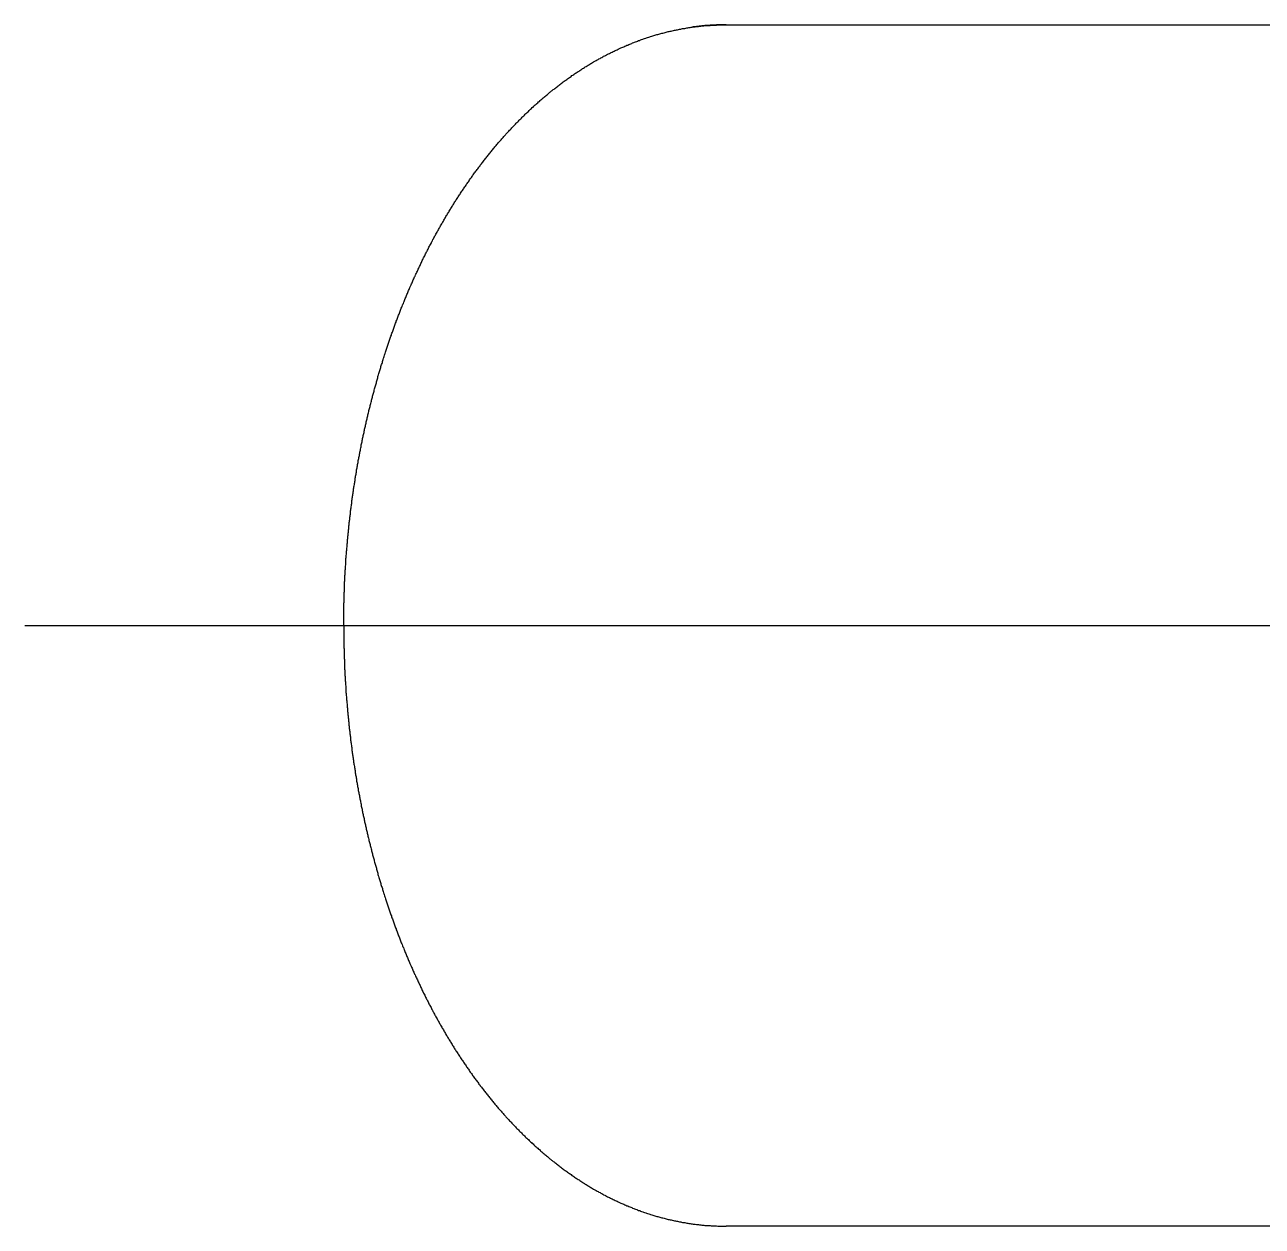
# Model space of a CAD drawing. Extents: x 10 to 127, y 10 to 351.
# Drawn here: x 102.53 to 110.76, y 205.55 to 213.56 of the extents above; entities that cross this region are included whole.
import ezdxf

# ---------------------------------------------------------------- set-up
doc = ezdxf.new("R2010")
doc.units = 0
doc.linetypes.add('CENTER', pattern=[50.8, 31.75, -6.35, 6.35, -6.35])
doc.layers.get('0').update_dxf_attribs({"linetype": 'CONTINUOUS'})
doc.layers.add('CENTER', color=1, linetype='CENTER')

msp = doc.modelspace()

# ---------------------------------------------------------------- linework, layer by layer
at = {"color": 7, "linetype": 'CONTINUOUS'}
for p, q in [((107.1942, 213.555), (107.3422, 213.555)), ((107.1942, 213.555), (111.6422, 213.555)), ((115.1339, 205.555), (107.1942, 205.555))]:
    msp.add_line(p, q, dxfattribs=at)
at = {"color": 7}
for points in [[(104.649, 209.555, 0), (104.649, 209.562, 0), (104.649, 209.569, 0), (104.649, 209.576, 0), (104.649, 209.583, 0), (104.649, 209.59, 0), (104.649, 209.597, 0), (104.649, 209.605, 0), (104.649, 209.612, 0), (104.649, 209.619, 0), (104.649, 209.626, 0), (104.649, 209.633, 0), (104.649, 209.64, 0), (104.65, 209.647, 0), (104.65, 209.654, 0), (104.65, 209.661, 0), (104.65, 209.668, 0), (104.65, 209.675, 0), (104.65, 209.682, 0), (104.65, 209.689, 0), (104.65, 209.697, 0), (104.65, 209.704, 0), (104.651, 209.711, 0), (104.651, 209.718, 0), (104.651, 209.725, 0), (104.651, 209.732, 0), (104.651, 209.739, 0), (104.652, 209.746, 0), (104.652, 209.753, 0), (104.652, 209.76, 0), (104.652, 209.767, 0), (104.652, 209.774, 0), (104.653, 209.781, 0), (104.653, 209.789, 0), (104.653, 209.796, 0), (104.653, 209.803, 0), (104.654, 209.81, 0), (104.654, 209.817, 0), (104.654, 209.824, 0), (104.655, 209.831, 0), (104.655, 209.838, 0), (104.655, 209.845, 0), (104.656, 209.852, 0), (104.656, 209.859, 0), (104.656, 209.866, 0), (104.657, 209.873, 0), (104.657, 209.88, 0), (104.657, 209.888, 0), (104.658, 209.895, 0), (104.658, 209.902, 0), (104.659, 209.909, 0), (104.659, 209.916, 0), (104.659, 209.923, 0), (104.66, 209.93, 0), (104.66, 209.937, 0), (104.661, 209.944, 0), (104.661, 209.951, 0), (104.662, 209.958, 0), (104.662, 209.965, 0), (104.663, 209.972, 0), (104.663, 209.979, 0), (104.663, 209.986, 0), (104.664, 209.994, 0), (104.664, 210.001, 0), (104.665, 210.008, 0), (104.666, 210.015, 0), (104.666, 210.022, 0), (104.667, 210.029, 0), (104.667, 210.036, 0), (104.668, 210.043, 0), (104.668, 210.05, 0), (104.669, 210.057, 0), (104.669, 210.064, 0), (104.67, 210.071, 0), (104.671, 210.078, 0), (104.671, 210.085, 0), (104.672, 210.092, 0), (104.672, 210.099, 0), (104.673, 210.106, 0), (104.674, 210.114, 0), (104.674, 210.121, 0), (104.675, 210.128, 0), (104.676, 210.135, 0), (104.676, 210.142, 0), (104.677, 210.149, 0), (104.678, 210.156, 0), (104.678, 210.163, 0), (104.679, 210.17, 0), (104.68, 210.177, 0), (104.68, 210.184, 0), (104.681, 210.191, 0), (104.682, 210.198, 0), (104.682, 210.205, 0), (104.683, 210.212, 0), (104.684, 210.219, 0), (104.685, 210.226, 0), (104.685, 210.233, 0), (104.686, 210.24, 0), (104.687, 210.247, 0), (104.688, 210.254, 0), (104.689, 210.261, 0), (104.689, 210.268, 0), (104.69, 210.276, 0), (104.691, 210.283, 0), (104.692, 210.29, 0), (104.693, 210.297, 0), (104.694, 210.304, 0), (104.694, 210.311, 0), (104.695, 210.318, 0), (104.696, 210.325, 0), (104.697, 210.332, 0), (104.698, 210.339, 0), (104.699, 210.346, 0), (104.7, 210.353, 0), (104.701, 210.36, 0), (104.702, 210.367, 0), (104.703, 210.374, 0), (104.703, 210.381, 0), (104.704, 210.388, 0), (104.705, 210.395, 0), (104.706, 210.402, 0), (104.707, 210.409, 0), (104.708, 210.416, 0), (104.709, 210.423, 0), (104.71, 210.43, 0), (104.711, 210.437, 0), (104.712, 210.444, 0), (104.713, 210.451, 0), (104.714, 210.458, 0), (104.715, 210.465, 0), (104.716, 210.472, 0), (104.717, 210.479, 0), (104.719, 210.486, 0), (104.72, 210.493, 0), (104.721, 210.5, 0), (104.722, 210.507, 0), (104.723, 210.514, 0), (104.724, 210.521, 0), (104.725, 210.528, 0), (104.726, 210.535, 0), (104.727, 210.542, 0), (104.728, 210.549, 0), (104.73, 210.556, 0), (104.731, 210.563, 0), (104.732, 210.57, 0), (104.733, 210.577, 0), (104.734, 210.584, 0), (104.735, 210.591, 0), (104.737, 210.598, 0), (104.738, 210.605, 0), (104.739, 210.612, 0), (104.74, 210.619, 0), (104.741, 210.626, 0), (104.743, 210.633, 0), (104.744, 210.64, 0), (104.745, 210.647, 0), (104.746, 210.654, 0), (104.748, 210.661, 0), (104.749, 210.668, 0), (104.75, 210.674, 0), (104.752, 210.681, 0), (104.753, 210.688, 0), (104.754, 210.695, 0), (104.756, 210.702, 0), (104.757, 210.709, 0), (104.758, 210.716, 0), (104.76, 210.723, 0), (104.761, 210.73, 0), (104.762, 210.737, 0), (104.764, 210.744, 0), (104.765, 210.751, 0), (104.766, 210.758, 0), (104.768, 210.765, 0), (104.769, 210.772, 0), (104.771, 210.779, 0), (104.772, 210.786, 0), (104.774, 210.793, 0), (104.775, 210.8, 0), (104.776, 210.806, 0), (104.778, 210.813, 0), (104.779, 210.82, 0), (104.781, 210.827, 0), (104.782, 210.834, 0), (104.784, 210.841, 0), (104.785, 210.848, 0), (104.787, 210.855, 0), (104.788, 210.862, 0), (104.79, 210.869, 0), (104.791, 210.876, 0), (104.793, 210.883, 0), (104.794, 210.889, 0), (104.796, 210.896, 0), (104.798, 210.903, 0), (104.799, 210.91, 0), (104.801, 210.917, 0), (104.802, 210.924, 0), (104.804, 210.931, 0), (104.806, 210.938, 0), (104.807, 210.945, 0), (104.809, 210.952, 0), (104.81, 210.958, 0), (104.812, 210.965, 0), (104.814, 210.972, 0), (104.815, 210.979, 0), (104.817, 210.986, 0), (104.819, 210.993, 0), (104.82, 211, 0), (104.822, 211.007, 0), (104.824, 211.013, 0), (104.826, 211.02, 0), (104.827, 211.027, 0), (104.829, 211.034, 0), (104.831, 211.041, 0), (104.833, 211.048, 0), (104.834, 211.055, 0), (104.836, 211.062, 0), (104.838, 211.068, 0), (104.84, 211.075, 0), (104.841, 211.082, 0), (104.843, 211.089, 0), (104.845, 211.096, 0), (104.847, 211.103, 0), (104.849, 211.109, 0), (104.851, 211.116, 0), (104.852, 211.123, 0), (104.854, 211.13, 0), (104.856, 211.137, 0), (104.858, 211.144, 0), (104.86, 211.15, 0), (104.862, 211.157, 0), (104.864, 211.164, 0), (104.866, 211.171, 0), (104.867, 211.178, 0), (104.869, 211.185, 0), (104.871, 211.191, 0), (104.873, 211.198, 0), (104.875, 211.205, 0), (104.877, 211.212, 0), (104.879, 211.219, 0), (104.881, 211.225, 0), (104.883, 211.232, 0), (104.885, 211.239, 0), (104.887, 211.246, 0), (104.889, 211.252, 0), (104.891, 211.259, 0), (104.893, 211.266, 0), (104.895, 211.273, 0), (104.897, 211.28, 0), (104.899, 211.286, 0), (104.901, 211.293, 0), (104.904, 211.3, 0), (104.906, 211.307, 0), (104.908, 211.313, 0), (104.91, 211.32, 0), (104.912, 211.327, 0), (104.914, 211.334, 0), (104.916, 211.34, 0), (104.918, 211.347, 0), (104.921, 211.354, 0), (104.923, 211.361, 0), (104.925, 211.367, 0), (104.927, 211.374, 0), (104.929, 211.381, 0), (104.931, 211.388, 0), (104.934, 211.394, 0), (104.936, 211.401, 0), (104.938, 211.408, 0), (104.94, 211.414, 0), (104.943, 211.421, 0), (104.945, 211.428, 0), (104.947, 211.435, 0), (104.949, 211.441, 0), (104.952, 211.448, 0), (104.954, 211.455, 0), (104.956, 211.461, 0), (104.959, 211.468, 0), (104.961, 211.475, 0), (104.963, 211.481, 0), (104.966, 211.488, 0), (104.968, 211.495, 0), (104.97, 211.502, 0), (104.973, 211.508, 0), (104.975, 211.515, 0), (104.978, 211.522, 0), (104.98, 211.528, 0), (104.982, 211.535, 0), (104.985, 211.542, 0), (104.987, 211.548, 0), (104.99, 211.555, 0), (104.992, 211.561, 0), (104.994, 211.568, 0), (104.997, 211.575, 0), (104.999, 211.581, 0), (105.002, 211.588, 0), (105.004, 211.595, 0), (105.007, 211.601, 0), (105.009, 211.608, 0), (105.012, 211.614, 0), (105.014, 211.621, 0), (105.017, 211.628, 0), (105.02, 211.634, 0), (105.022, 211.641, 0), (105.025, 211.647, 0), (105.027, 211.654, 0), (105.03, 211.661, 0), (105.032, 211.667, 0), (105.035, 211.674, 0), (105.038, 211.68, 0), (105.04, 211.687, 0), (105.043, 211.694, 0), (105.046, 211.7, 0), (105.048, 211.707, 0), (105.051, 211.713, 0), (105.054, 211.72, 0), (105.056, 211.726, 0), (105.059, 211.733, 0), (105.062, 211.739, 0), (105.064, 211.746, 0), (105.067, 211.753, 0), (105.07, 211.759, 0), (105.073, 211.766, 0), (105.075, 211.772, 0), (105.078, 211.779, 0), (105.081, 211.785, 0), (105.084, 211.792, 0), (105.087, 211.798, 0), (105.089, 211.805, 0), (105.092, 211.811, 0), (105.095, 211.818, 0), (105.098, 211.824, 0), (105.101, 211.831, 0), (105.104, 211.837, 0), (105.106, 211.844, 0), (105.109, 211.85, 0), (105.112, 211.856, 0), (105.115, 211.863, 0), (105.118, 211.869, 0), (105.121, 211.876, 0), (105.124, 211.882, 0), (105.127, 211.889, 0), (105.13, 211.895, 0), (105.133, 211.902, 0), (105.136, 211.908, 0), (105.139, 211.914, 0), (105.142, 211.921, 0), (105.145, 211.927, 0), (105.148, 211.934, 0), (105.151, 211.94, 0), (105.154, 211.946, 0), (105.157, 211.953, 0), (105.16, 211.959, 0), (105.163, 211.966, 0), (105.166, 211.972, 0), (105.169, 211.978, 0), (105.172, 211.985, 0), (105.175, 211.991, 0), (105.178, 211.998, 0), (105.181, 212.004, 0), (105.185, 212.01, 0), (105.188, 212.017, 0), (105.191, 212.023, 0), (105.194, 212.029, 0), (105.197, 212.036, 0), (105.2, 212.042, 0), (105.204, 212.048, 0), (105.207, 212.055, 0), (105.21, 212.061, 0), (105.213, 212.067, 0), (105.216, 212.073, 0), (105.22, 212.08, 0), (105.223, 212.086, 0), (105.226, 212.092, 0), (105.23, 212.099, 0), (105.233, 212.105, 0), (105.236, 212.111, 0), (105.239, 212.117, 0), (105.243, 212.124, 0), (105.246, 212.13, 0), (105.249, 212.136, 0), (105.253, 212.142, 0), (105.256, 212.149, 0), (105.26, 212.155, 0), (105.263, 212.161, 0), (105.266, 212.167, 0), (105.27, 212.173, 0), (105.273, 212.18, 0), (105.277, 212.186, 0), (105.28, 212.192, 0), (105.284, 212.198, 0), (105.287, 212.204, 0), (105.29, 212.21, 0), (105.294, 212.217, 0), (105.297, 212.223, 0), (105.301, 212.229, 0), (105.304, 212.235, 0), (105.308, 212.241, 0), (105.312, 212.247, 0), (105.315, 212.253, 0), (105.319, 212.26, 0), (105.322, 212.266, 0), (105.326, 212.272, 0), (105.329, 212.278, 0), (105.333, 212.284, 0), (105.337, 212.29, 0), (105.34, 212.296, 0), (105.344, 212.302, 0), (105.348, 212.308, 0), (105.351, 212.314, 0), (105.355, 212.32, 0), (105.359, 212.326, 0), (105.362, 212.332, 0), (105.366, 212.339, 0), (105.37, 212.345, 0), (105.373, 212.351, 0), (105.377, 212.357, 0), (105.381, 212.363, 0), (105.385, 212.369, 0), (105.389, 212.375, 0), (105.392, 212.381, 0), (105.396, 212.387, 0), (105.4, 212.392, 0), (105.404, 212.398, 0), (105.408, 212.404, 0), (105.411, 212.41, 0), (105.415, 212.416, 0), (105.419, 212.422, 0), (105.423, 212.428, 0), (105.427, 212.434, 0), (105.431, 212.44, 0), (105.435, 212.446, 0), (105.439, 212.452, 0), (105.443, 212.458, 0), (105.447, 212.463, 0), (105.451, 212.469, 0), (105.455, 212.475, 0), (105.459, 212.481, 0), (105.463, 212.487, 0), (105.467, 212.493, 0), (105.471, 212.499, 0), (105.475, 212.504, 0), (105.479, 212.51, 0), (105.483, 212.516, 0), (105.487, 212.522, 0), (105.491, 212.528, 0), (105.495, 212.533, 0), (105.499, 212.539, 0), (105.503, 212.545, 0), (105.507, 212.551, 0), (105.511, 212.556, 0), (105.516, 212.562, 0), (105.52, 212.568, 0), (105.524, 212.574, 0), (105.528, 212.579, 0), (105.532, 212.585, 0), (105.537, 212.591, 0), (105.541, 212.596, 0), (105.545, 212.602, 0), (105.549, 212.608, 0), (105.554, 212.613, 0), (105.558, 212.619, 0), (105.562, 212.625, 0), (105.566, 212.63, 0), (105.571, 212.636, 0), (105.575, 212.641, 0), (105.579, 212.647, 0), (105.584, 212.653, 0), (105.588, 212.658, 0), (105.592, 212.664, 0), (105.597, 212.669, 0), (105.601, 212.675, 0), (105.606, 212.68, 0), (105.61, 212.686, 0), (105.614, 212.692, 0), (105.619, 212.697, 0), (105.623, 212.703, 0), (105.628, 212.708, 0), (105.632, 212.714, 0), (105.637, 212.719, 0), (105.641, 212.724, 0), (105.646, 212.73, 0), (105.65, 212.735, 0), (105.655, 212.741, 0), (105.659, 212.746, 0), (105.664, 212.752, 0), (105.669, 212.757, 0), (105.673, 212.762, 0), (105.678, 212.768, 0), (105.682, 212.773, 0), (105.687, 212.779, 0), (105.692, 212.784, 0), (105.696, 212.789, 0), (105.701, 212.795, 0), (105.706, 212.8, 0), (105.71, 212.805, 0), (105.715, 212.81, 0), (105.72, 212.816, 0), (105.725, 212.821, 0), (105.729, 212.826, 0), (105.734, 212.832, 0), (105.739, 212.837, 0), (105.744, 212.842, 0), (105.748, 212.847, 0), (105.753, 212.852, 0), (105.758, 212.858, 0), (105.763, 212.863, 0), (105.768, 212.868, 0), (105.773, 212.873, 0), (105.777, 212.878, 0), (105.782, 212.883, 0), (105.787, 212.888, 0), (105.792, 212.894, 0), (105.797, 212.899, 0), (105.802, 212.904, 0), (105.807, 212.909, 0), (105.812, 212.914, 0), (105.817, 212.919, 0), (105.822, 212.924, 0), (105.827, 212.929, 0), (105.832, 212.934, 0), (105.837, 212.939, 0), (105.842, 212.944, 0), (105.847, 212.949, 0), (105.852, 212.954, 0), (105.857, 212.959, 0), (105.862, 212.964, 0), (105.867, 212.969, 0), (105.872, 212.973, 0), (105.878, 212.978, 0), (105.883, 212.983, 0), (105.888, 212.988, 0), (105.893, 212.993, 0), (105.898, 212.998, 0), (105.903, 213.003, 0), (105.909, 213.007, 0), (105.914, 213.012, 0), (105.919, 213.017, 0), (105.924, 213.022, 0), (105.93, 213.026, 0), (105.935, 213.031, 0), (105.94, 213.036, 0), (105.945, 213.041, 0), (105.951, 213.045, 0), (105.956, 213.05, 0), (105.961, 213.055, 0), (105.967, 213.059, 0), (105.972, 213.064, 0), (105.977, 213.068, 0), (105.983, 213.073, 0), (105.988, 213.078, 0), (105.994, 213.082, 0), (105.999, 213.087, 0), (106.005, 213.091, 0), (106.01, 213.096, 0), (106.015, 213.1, 0), (106.021, 213.105, 0), (106.026, 213.109, 0), (106.032, 213.114, 0), (106.037, 213.118, 0), (106.043, 213.123, 0), (106.049, 213.127, 0), (106.054, 213.131, 0), (106.06, 213.136, 0), (106.065, 213.14, 0), (106.071, 213.144, 0), (106.076, 213.149, 0), (106.082, 213.153, 0), (106.088, 213.157, 0), (106.093, 213.162, 0), (106.099, 213.166, 0), (106.105, 213.17, 0), (106.11, 213.174, 0), (106.116, 213.179, 0), (106.122, 213.183, 0), (106.128, 213.187, 0), (106.133, 213.191, 0), (106.139, 213.195, 0), (106.145, 213.199, 0), (106.151, 213.203, 0), (106.156, 213.207, 0), (106.162, 213.211, 0), (106.168, 213.216, 0), (106.174, 213.22, 0), (106.18, 213.224, 0), (106.185, 213.228, 0), (106.191, 213.232, 0), (106.197, 213.235, 0), (106.203, 213.239, 0), (106.209, 213.243, 0), (106.215, 213.247, 0), (106.221, 213.251, 0), (106.227, 213.255, 0), (106.233, 213.259, 0), (106.239, 213.263, 0), (106.245, 213.266, 0), (106.251, 213.27, 0), (106.257, 213.274, 0), (106.263, 213.278, 0), (106.269, 213.281, 0), (106.275, 213.285, 0), (106.281, 213.289, 0), (106.287, 213.292, 0), (106.293, 213.296, 0), (106.299, 213.3, 0), (106.305, 213.303, 0), (106.311, 213.307, 0), (106.317, 213.31, 0), (106.324, 213.314, 0), (106.33, 213.317, 0), (106.336, 213.321, 0), (106.342, 213.324, 0), (106.348, 213.328, 0), (106.355, 213.331, 0), (106.361, 213.335, 0), (106.367, 213.338, 0), (106.373, 213.341, 0), (106.379, 213.345, 0), (106.386, 213.348, 0), (106.392, 213.351, 0), (106.398, 213.354, 0), (106.405, 213.358, 0), (106.411, 213.361, 0), (106.417, 213.364, 0), (106.424, 213.367, 0), (106.43, 213.37, 0), (106.436, 213.373, 0), (106.443, 213.377, 0), (106.449, 213.38, 0), (106.455, 213.383, 0), (106.462, 213.386, 0), (106.468, 213.389, 0), (106.475, 213.392, 0), (106.481, 213.395, 0), (106.488, 213.398, 0), (106.494, 213.401, 0), (106.5, 213.403, 0), (106.507, 213.406, 0), (106.513, 213.409, 0), (106.52, 213.412, 0), (106.526, 213.415, 0), (106.533, 213.418, 0), (106.539, 213.42, 0), (106.546, 213.423, 0), (106.553, 213.426, 0), (106.559, 213.428, 0), (106.566, 213.431, 0), (106.572, 213.434, 0), (106.579, 213.436, 0), (106.585, 213.439, 0), (106.592, 213.441, 0), (106.599, 213.444, 0), (106.605, 213.446, 0), (106.612, 213.449, 0), (106.619, 213.451, 0), (106.625, 213.454, 0), (106.632, 213.456, 0), (106.639, 213.459, 0), (106.645, 213.461, 0), (106.652, 213.463, 0), (106.659, 213.465, 0), (106.665, 213.468, 0), (106.672, 213.47, 0), (106.679, 213.472, 0), (106.686, 213.474, 0), (106.692, 213.477, 0), (106.699, 213.479, 0), (106.706, 213.481, 0), (106.713, 213.483, 0), (106.719, 213.485, 0), (106.726, 213.487, 0), (106.733, 213.489, 0), (106.74, 213.491, 0), (106.747, 213.493, 0), (106.753, 213.495, 0), (106.76, 213.496, 0), (106.767, 213.498, 0), (106.774, 213.5, 0), (106.781, 213.502, 0), (106.788, 213.504, 0), (106.795, 213.505, 0), (106.801, 213.507, 0), (106.808, 213.509, 0), (106.815, 213.51, 0), (106.822, 213.512, 0), (106.829, 213.513, 0), (106.836, 213.515, 0), (106.843, 213.517, 0), (106.85, 213.518, 0), (106.857, 213.519, 0), (106.864, 213.521, 0), (106.871, 213.522, 0), (106.878, 213.524, 0), (106.885, 213.525, 0), (106.892, 213.526, 0), (106.898, 213.528, 0), (106.905, 213.529, 0), (106.912, 213.53, 0), (106.919, 213.531, 0), (106.926, 213.533, 0), (106.933, 213.534, 0), (106.94, 213.535, 0), (106.947, 213.536, 0), (106.954, 213.537, 0), (106.961, 213.538, 0), (106.968, 213.539, 0), (106.975, 213.54, 0), (106.982, 213.541, 0), (106.989, 213.542, 0), (106.996, 213.543, 0), (107.004, 213.544, 0), (107.011, 213.544, 0), (107.018, 213.545, 0), (107.025, 213.546, 0), (107.032, 213.547, 0), (107.039, 213.548, 0), (107.046, 213.548, 0), (107.053, 213.549, 0), (107.06, 213.549, 0), (107.067, 213.55, 0), (107.074, 213.551, 0), (107.081, 213.551, 0), (107.088, 213.551, 0), (107.095, 213.552, 0), (107.102, 213.552, 0), (107.109, 213.553, 0), (107.116, 213.553, 0), (107.123, 213.553, 0), (107.131, 213.553, 0), (107.138, 213.554, 0), (107.145, 213.554, 0), (107.152, 213.554, 0), (107.159, 213.554, 0), (107.166, 213.554, 0), (107.173, 213.555, 0), (107.18, 213.555, 0), (107.187, 213.555, 0), (107.194, 213.555, 0)], [(107.194, 213.555, 0), (107.193, 213.555, 0), (107.191, 213.555, 0), (107.19, 213.555, 0), (107.189, 213.555, 0), (107.187, 213.555, 0), (107.186, 213.555, 0), (107.184, 213.555, 0), (107.183, 213.555, 0), (107.182, 213.555, 0), (107.18, 213.555, 0), (107.179, 213.555, 0), (107.177, 213.555, 0), (107.176, 213.555, 0), (107.175, 213.555, 0), (107.173, 213.555, 0), (107.172, 213.555, 0), (107.17, 213.555, 0), (107.169, 213.555, 0), (107.167, 213.555, 0), (107.166, 213.554, 0), (107.165, 213.554, 0), (107.163, 213.554, 0), (107.162, 213.554, 0), (107.16, 213.554, 0), (107.159, 213.554, 0), (107.158, 213.554, 0), (107.156, 213.554, 0), (107.155, 213.554, 0), (107.153, 213.554, 0), (107.152, 213.554, 0), (107.151, 213.554, 0), (107.149, 213.554, 0), (107.148, 213.554, 0), (107.146, 213.554, 0), (107.145, 213.554, 0), (107.144, 213.554, 0), (107.142, 213.554, 0), (107.141, 213.554, 0), (107.139, 213.554, 0), (107.138, 213.554, 0), (107.137, 213.554, 0), (107.135, 213.554, 0), (107.134, 213.554, 0), (107.132, 213.554, 0), (107.131, 213.554, 0), (107.129, 213.553, 0), (107.128, 213.553, 0), (107.127, 213.553, 0), (107.125, 213.553, 0), (107.124, 213.553, 0), (107.122, 213.553, 0), (107.121, 213.553, 0), (107.12, 213.553, 0), (107.118, 213.553, 0), (107.117, 213.553, 0), (107.115, 213.553, 0), (107.114, 213.553, 0), (107.113, 213.553, 0), (107.111, 213.553, 0), (107.11, 213.553, 0), (107.108, 213.553, 0), (107.107, 213.553, 0), (107.106, 213.552, 0), (107.104, 213.552, 0), (107.103, 213.552, 0), (107.101, 213.552, 0), (107.1, 213.552, 0), (107.099, 213.552, 0), (107.097, 213.552, 0), (107.096, 213.552, 0), (107.094, 213.552, 0), (107.093, 213.552, 0), (107.092, 213.552, 0), (107.09, 213.552, 0), (107.089, 213.552, 0), (107.087, 213.551, 0), (107.086, 213.551, 0), (107.085, 213.551, 0), (107.083, 213.551, 0), (107.082, 213.551, 0), (107.08, 213.551, 0), (107.079, 213.551, 0), (107.078, 213.551, 0), (107.076, 213.551, 0), (107.075, 213.551, 0), (107.073, 213.55, 0), (107.072, 213.55, 0), (107.071, 213.55, 0), (107.069, 213.55, 0), (107.068, 213.55, 0), (107.066, 213.55, 0), (107.065, 213.55, 0), (107.064, 213.55, 0), (107.062, 213.549, 0), (107.061, 213.549, 0), (107.059, 213.549, 0), (107.058, 213.549, 0), (107.057, 213.549, 0), (107.055, 213.549, 0), (107.054, 213.549, 0), (107.052, 213.549, 0), (107.051, 213.548, 0), (107.05, 213.548, 0), (107.048, 213.548, 0), (107.047, 213.548, 0), (107.045, 213.548, 0), (107.044, 213.548, 0), (107.043, 213.548, 0), (107.041, 213.547, 0), (107.04, 213.547, 0), (107.038, 213.547, 0), (107.037, 213.547, 0), (107.036, 213.547, 0), (107.034, 213.547, 0), (107.033, 213.547, 0), (107.031, 213.546, 0), (107.03, 213.546, 0), (107.029, 213.546, 0), (107.027, 213.546, 0), (107.026, 213.546, 0), (107.024, 213.546, 0), (107.023, 213.546, 0), (107.022, 213.545, 0), (107.02, 213.545, 0), (107.019, 213.545, 0), (107.017, 213.545, 0), (107.016, 213.545, 0), (107.015, 213.545, 0), (107.013, 213.544, 0), (107.012, 213.544, 0), (107.01, 213.544, 0), (107.009, 213.544, 0), (107.008, 213.544, 0), (107.006, 213.544, 0), (107.005, 213.543, 0), (107.003, 213.543, 0), (107.002, 213.543, 0), (107.001, 213.543, 0), (106.999, 213.543, 0), (106.998, 213.543, 0), (106.996, 213.542, 0), (106.995, 213.542, 0), (106.994, 213.542, 0), (106.992, 213.542, 0), (106.991, 213.542, 0), (106.989, 213.542, 0), (106.988, 213.541, 0), (106.987, 213.541, 0), (106.985, 213.541, 0), (106.984, 213.541, 0), (106.982, 213.541, 0), (106.981, 213.541, 0), (106.98, 213.54, 0), (106.978, 213.54, 0), (106.977, 213.54, 0), (106.975, 213.54, 0), (106.974, 213.54, 0), (106.973, 213.54, 0), (106.971, 213.539, 0)], [(104.649, 209.555, 0), (104.649, 209.548, 0), (104.649, 209.541, 0), (104.649, 209.534, 0), (104.649, 209.527, 0), (104.649, 209.52, 0), (104.649, 209.513, 0), (104.649, 209.505, 0), (104.649, 209.498, 0), (104.649, 209.491, 0), (104.649, 209.484, 0), (104.649, 209.477, 0), (104.649, 209.47, 0), (104.65, 209.463, 0), (104.65, 209.456, 0), (104.65, 209.449, 0), (104.65, 209.442, 0), (104.65, 209.435, 0), (104.65, 209.428, 0), (104.65, 209.421, 0), (104.65, 209.413, 0), (104.65, 209.406, 0), (104.651, 209.399, 0), (104.651, 209.392, 0), (104.651, 209.385, 0), (104.651, 209.378, 0), (104.651, 209.371, 0), (104.652, 209.364, 0), (104.652, 209.357, 0), (104.652, 209.35, 0), (104.652, 209.343, 0), (104.652, 209.336, 0), (104.653, 209.329, 0), (104.653, 209.321, 0), (104.653, 209.314, 0), (104.653, 209.307, 0), (104.654, 209.3, 0), (104.654, 209.293, 0), (104.654, 209.286, 0), (104.655, 209.279, 0), (104.655, 209.272, 0), (104.655, 209.265, 0), (104.656, 209.258, 0), (104.656, 209.251, 0), (104.656, 209.244, 0), (104.657, 209.237, 0), (104.657, 209.23, 0), (104.657, 209.222, 0), (104.658, 209.215, 0), (104.658, 209.208, 0), (104.659, 209.201, 0), (104.659, 209.194, 0), (104.659, 209.187, 0), (104.66, 209.18, 0), (104.66, 209.173, 0), (104.661, 209.166, 0), (104.661, 209.159, 0), (104.662, 209.152, 0), (104.662, 209.145, 0), (104.663, 209.138, 0), (104.663, 209.131, 0), (104.663, 209.124, 0), (104.664, 209.116, 0), (104.664, 209.109, 0), (104.665, 209.102, 0), (104.666, 209.095, 0), (104.666, 209.088, 0), (104.667, 209.081, 0), (104.667, 209.074, 0), (104.668, 209.067, 0), (104.668, 209.06, 0), (104.669, 209.053, 0), (104.669, 209.046, 0), (104.67, 209.039, 0), (104.671, 209.032, 0), (104.671, 209.025, 0), (104.672, 209.018, 0), (104.672, 209.011, 0), (104.673, 209.004, 0), (104.674, 208.996, 0), (104.674, 208.989, 0), (104.675, 208.982, 0), (104.676, 208.975, 0), (104.676, 208.968, 0), (104.677, 208.961, 0), (104.678, 208.954, 0), (104.678, 208.947, 0), (104.679, 208.94, 0), (104.68, 208.933, 0), (104.68, 208.926, 0), (104.681, 208.919, 0), (104.682, 208.912, 0), (104.682, 208.905, 0), (104.683, 208.898, 0), (104.684, 208.891, 0), (104.685, 208.884, 0), (104.685, 208.877, 0), (104.686, 208.87, 0), (104.687, 208.863, 0), (104.688, 208.856, 0), (104.689, 208.849, 0), (104.689, 208.842, 0), (104.69, 208.834, 0), (104.691, 208.827, 0), (104.692, 208.82, 0), (104.693, 208.813, 0), (104.694, 208.806, 0), (104.694, 208.799, 0), (104.695, 208.792, 0), (104.696, 208.785, 0), (104.697, 208.778, 0), (104.698, 208.771, 0), (104.699, 208.764, 0), (104.7, 208.757, 0), (104.701, 208.75, 0), (104.702, 208.743, 0), (104.703, 208.736, 0), (104.703, 208.729, 0), (104.704, 208.722, 0), (104.705, 208.715, 0), (104.706, 208.708, 0), (104.707, 208.701, 0), (104.708, 208.694, 0), (104.709, 208.687, 0), (104.71, 208.68, 0), (104.711, 208.673, 0), (104.712, 208.666, 0), (104.713, 208.659, 0), (104.714, 208.652, 0), (104.715, 208.645, 0), (104.716, 208.638, 0), (104.717, 208.631, 0), (104.719, 208.624, 0), (104.72, 208.617, 0), (104.721, 208.61, 0), (104.722, 208.603, 0), (104.723, 208.596, 0), (104.724, 208.589, 0), (104.725, 208.582, 0), (104.726, 208.575, 0), (104.727, 208.568, 0), (104.728, 208.561, 0), (104.73, 208.554, 0), (104.731, 208.547, 0), (104.732, 208.54, 0), (104.733, 208.533, 0), (104.734, 208.526, 0), (104.735, 208.519, 0), (104.737, 208.512, 0), (104.738, 208.505, 0), (104.739, 208.498, 0), (104.74, 208.491, 0), (104.741, 208.484, 0), (104.743, 208.477, 0), (104.744, 208.47, 0), (104.745, 208.463, 0), (104.746, 208.456, 0), (104.748, 208.449, 0), (104.749, 208.442, 0), (104.75, 208.436, 0), (104.752, 208.429, 0), (104.753, 208.422, 0), (104.754, 208.415, 0), (104.756, 208.408, 0), (104.757, 208.401, 0), (104.758, 208.394, 0), (104.76, 208.387, 0), (104.761, 208.38, 0), (104.762, 208.373, 0), (104.764, 208.366, 0), (104.765, 208.359, 0), (104.766, 208.352, 0), (104.768, 208.345, 0), (104.769, 208.338, 0), (104.771, 208.331, 0), (104.772, 208.324, 0), (104.774, 208.317, 0), (104.775, 208.31, 0), (104.776, 208.304, 0), (104.778, 208.297, 0), (104.779, 208.29, 0), (104.781, 208.283, 0), (104.782, 208.276, 0), (104.784, 208.269, 0), (104.785, 208.262, 0), (104.787, 208.255, 0), (104.788, 208.248, 0), (104.79, 208.241, 0), (104.791, 208.234, 0), (104.793, 208.227, 0), (104.794, 208.221, 0), (104.796, 208.214, 0), (104.798, 208.207, 0), (104.799, 208.2, 0), (104.801, 208.193, 0), (104.802, 208.186, 0), (104.804, 208.179, 0), (104.806, 208.172, 0), (104.807, 208.165, 0), (104.809, 208.158, 0), (104.81, 208.152, 0), (104.812, 208.145, 0), (104.814, 208.138, 0), (104.815, 208.131, 0), (104.817, 208.124, 0), (104.819, 208.117, 0), (104.82, 208.11, 0), (104.822, 208.103, 0), (104.824, 208.097, 0), (104.826, 208.09, 0), (104.827, 208.083, 0), (104.829, 208.076, 0), (104.831, 208.069, 0), (104.833, 208.062, 0), (104.834, 208.055, 0), (104.836, 208.048, 0), (104.838, 208.042, 0), (104.84, 208.035, 0), (104.841, 208.028, 0), (104.843, 208.021, 0), (104.845, 208.014, 0), (104.847, 208.007, 0), (104.849, 208.001, 0), (104.851, 207.994, 0), (104.852, 207.987, 0), (104.854, 207.98, 0), (104.856, 207.973, 0), (104.858, 207.966, 0), (104.86, 207.96, 0), (104.862, 207.953, 0), (104.864, 207.946, 0), (104.866, 207.939, 0), (104.867, 207.932, 0), (104.869, 207.925, 0), (104.871, 207.919, 0), (104.873, 207.912, 0), (104.875, 207.905, 0), (104.877, 207.898, 0), (104.879, 207.891, 0), (104.881, 207.885, 0), (104.883, 207.878, 0), (104.885, 207.871, 0), (104.887, 207.864, 0), (104.889, 207.858, 0), (104.891, 207.851, 0), (104.893, 207.844, 0), (104.895, 207.837, 0), (104.897, 207.83, 0), (104.899, 207.824, 0), (104.901, 207.817, 0), (104.904, 207.81, 0), (104.906, 207.803, 0), (104.908, 207.797, 0), (104.91, 207.79, 0), (104.912, 207.783, 0), (104.914, 207.776, 0), (104.916, 207.77, 0), (104.918, 207.763, 0), (104.921, 207.756, 0), (104.923, 207.749, 0), (104.925, 207.743, 0), (104.927, 207.736, 0), (104.929, 207.729, 0), (104.931, 207.722, 0), (104.934, 207.716, 0), (104.936, 207.709, 0), (104.938, 207.702, 0), (104.94, 207.696, 0), (104.943, 207.689, 0), (104.945, 207.682, 0), (104.947, 207.675, 0), (104.949, 207.669, 0), (104.952, 207.662, 0), (104.954, 207.655, 0), (104.956, 207.649, 0), (104.959, 207.642, 0), (104.961, 207.635, 0), (104.963, 207.629, 0), (104.966, 207.622, 0), (104.968, 207.615, 0), (104.97, 207.608, 0), (104.973, 207.602, 0), (104.975, 207.595, 0), (104.978, 207.588, 0), (104.98, 207.582, 0), (104.982, 207.575, 0), (104.985, 207.568, 0), (104.987, 207.562, 0), (104.99, 207.555, 0), (104.992, 207.549, 0), (104.994, 207.542, 0), (104.997, 207.535, 0), (104.999, 207.529, 0), (105.002, 207.522, 0), (105.004, 207.515, 0), (105.007, 207.509, 0), (105.009, 207.502, 0), (105.012, 207.496, 0), (105.014, 207.489, 0), (105.017, 207.482, 0), (105.02, 207.476, 0), (105.022, 207.469, 0), (105.025, 207.463, 0), (105.027, 207.456, 0), (105.03, 207.449, 0), (105.032, 207.443, 0), (105.035, 207.436, 0), (105.038, 207.43, 0), (105.04, 207.423, 0), (105.043, 207.416, 0), (105.046, 207.41, 0), (105.048, 207.403, 0), (105.051, 207.397, 0), (105.054, 207.39, 0), (105.056, 207.384, 0), (105.059, 207.377, 0), (105.062, 207.371, 0), (105.064, 207.364, 0), (105.067, 207.357, 0), (105.07, 207.351, 0), (105.073, 207.344, 0), (105.075, 207.338, 0), (105.078, 207.331, 0), (105.081, 207.325, 0), (105.084, 207.318, 0), (105.087, 207.312, 0), (105.089, 207.305, 0), (105.092, 207.299, 0), (105.095, 207.292, 0), (105.098, 207.286, 0), (105.101, 207.279, 0), (105.104, 207.273, 0), (105.106, 207.266, 0), (105.109, 207.26, 0), (105.112, 207.254, 0), (105.115, 207.247, 0), (105.118, 207.241, 0), (105.121, 207.234, 0), (105.124, 207.228, 0), (105.127, 207.221, 0), (105.13, 207.215, 0), (105.133, 207.208, 0), (105.136, 207.202, 0), (105.139, 207.196, 0), (105.142, 207.189, 0), (105.145, 207.183, 0), (105.148, 207.176, 0), (105.151, 207.17, 0), (105.154, 207.164, 0), (105.157, 207.157, 0), (105.16, 207.151, 0), (105.163, 207.144, 0), (105.166, 207.138, 0), (105.169, 207.132, 0), (105.172, 207.125, 0), (105.175, 207.119, 0), (105.178, 207.112, 0), (105.181, 207.106, 0), (105.185, 207.1, 0), (105.188, 207.093, 0), (105.191, 207.087, 0), (105.194, 207.081, 0), (105.197, 207.074, 0), (105.2, 207.068, 0), (105.204, 207.062, 0), (105.207, 207.055, 0), (105.21, 207.049, 0), (105.213, 207.043, 0), (105.216, 207.037, 0), (105.22, 207.03, 0), (105.223, 207.024, 0), (105.226, 207.018, 0), (105.23, 207.011, 0), (105.233, 207.005, 0), (105.236, 206.999, 0), (105.239, 206.993, 0), (105.243, 206.986, 0), (105.246, 206.98, 0), (105.249, 206.974, 0), (105.253, 206.968, 0), (105.256, 206.961, 0), (105.26, 206.955, 0), (105.263, 206.949, 0), (105.266, 206.943, 0), (105.27, 206.937, 0), (105.273, 206.93, 0), (105.277, 206.924, 0), (105.28, 206.918, 0), (105.284, 206.912, 0), (105.287, 206.906, 0), (105.29, 206.9, 0), (105.294, 206.893, 0), (105.297, 206.887, 0), (105.301, 206.881, 0), (105.304, 206.875, 0), (105.308, 206.869, 0), (105.312, 206.863, 0), (105.315, 206.857, 0), (105.319, 206.85, 0), (105.322, 206.844, 0), (105.326, 206.838, 0), (105.329, 206.832, 0), (105.333, 206.826, 0), (105.337, 206.82, 0), (105.34, 206.814, 0), (105.344, 206.808, 0), (105.348, 206.802, 0), (105.351, 206.796, 0), (105.355, 206.79, 0), (105.359, 206.784, 0), (105.362, 206.778, 0), (105.366, 206.771, 0), (105.37, 206.765, 0), (105.373, 206.759, 0), (105.377, 206.753, 0), (105.381, 206.747, 0), (105.385, 206.741, 0), (105.389, 206.735, 0), (105.392, 206.729, 0), (105.396, 206.723, 0), (105.4, 206.718, 0), (105.404, 206.712, 0), (105.408, 206.706, 0), (105.411, 206.7, 0), (105.415, 206.694, 0), (105.419, 206.688, 0), (105.423, 206.682, 0), (105.427, 206.676, 0), (105.431, 206.67, 0), (105.435, 206.664, 0), (105.439, 206.658, 0), (105.443, 206.652, 0), (105.447, 206.647, 0), (105.451, 206.641, 0), (105.455, 206.635, 0), (105.459, 206.629, 0), (105.463, 206.623, 0), (105.467, 206.617, 0), (105.471, 206.611, 0), (105.475, 206.606, 0), (105.479, 206.6, 0), (105.483, 206.594, 0), (105.487, 206.588, 0), (105.491, 206.582, 0), (105.495, 206.577, 0), (105.499, 206.571, 0), (105.503, 206.565, 0), (105.507, 206.559, 0), (105.511, 206.554, 0), (105.516, 206.548, 0), (105.52, 206.542, 0), (105.524, 206.536, 0), (105.528, 206.531, 0), (105.532, 206.525, 0), (105.537, 206.519, 0), (105.541, 206.514, 0), (105.545, 206.508, 0), (105.549, 206.502, 0), (105.554, 206.497, 0), (105.558, 206.491, 0), (105.562, 206.485, 0), (105.566, 206.48, 0), (105.571, 206.474, 0), (105.575, 206.469, 0), (105.579, 206.463, 0), (105.584, 206.457, 0), (105.588, 206.452, 0), (105.592, 206.446, 0), (105.597, 206.441, 0), (105.601, 206.435, 0), (105.606, 206.43, 0), (105.61, 206.424, 0), (105.614, 206.418, 0), (105.619, 206.413, 0), (105.623, 206.407, 0), (105.628, 206.402, 0), (105.632, 206.396, 0), (105.637, 206.391, 0), (105.641, 206.386, 0), (105.646, 206.38, 0), (105.65, 206.375, 0), (105.655, 206.369, 0), (105.659, 206.364, 0), (105.664, 206.358, 0), (105.669, 206.353, 0), (105.673, 206.348, 0), (105.678, 206.342, 0), (105.682, 206.337, 0), (105.687, 206.331, 0), (105.692, 206.326, 0), (105.696, 206.321, 0), (105.701, 206.315, 0), (105.706, 206.31, 0), (105.71, 206.305, 0), (105.715, 206.3, 0), (105.72, 206.294, 0), (105.725, 206.289, 0), (105.729, 206.284, 0), (105.734, 206.278, 0), (105.739, 206.273, 0), (105.744, 206.268, 0), (105.748, 206.263, 0), (105.753, 206.258, 0), (105.758, 206.252, 0), (105.763, 206.247, 0), (105.768, 206.242, 0), (105.773, 206.237, 0), (105.777, 206.232, 0), (105.782, 206.227, 0), (105.787, 206.222, 0), (105.792, 206.216, 0), (105.797, 206.211, 0), (105.802, 206.206, 0), (105.807, 206.201, 0), (105.812, 206.196, 0), (105.817, 206.191, 0), (105.822, 206.186, 0), (105.827, 206.181, 0), (105.832, 206.176, 0), (105.837, 206.171, 0), (105.842, 206.166, 0), (105.847, 206.161, 0), (105.852, 206.156, 0), (105.857, 206.151, 0), (105.862, 206.146, 0), (105.867, 206.141, 0), (105.872, 206.137, 0), (105.878, 206.132, 0), (105.883, 206.127, 0), (105.888, 206.122, 0), (105.893, 206.117, 0), (105.898, 206.112, 0), (105.903, 206.107, 0), (105.909, 206.103, 0), (105.914, 206.098, 0), (105.919, 206.093, 0), (105.924, 206.088, 0), (105.93, 206.084, 0), (105.935, 206.079, 0), (105.94, 206.074, 0), (105.945, 206.069, 0), (105.951, 206.065, 0), (105.956, 206.06, 0), (105.961, 206.055, 0), (105.967, 206.051, 0), (105.972, 206.046, 0), (105.977, 206.042, 0), (105.983, 206.037, 0), (105.988, 206.032, 0), (105.994, 206.028, 0), (105.999, 206.023, 0), (106.005, 206.019, 0), (106.01, 206.014, 0), (106.015, 206.01, 0), (106.021, 206.005, 0), (106.026, 206.001, 0), (106.032, 205.996, 0), (106.037, 205.992, 0), (106.043, 205.987, 0), (106.049, 205.983, 0), (106.054, 205.979, 0), (106.06, 205.974, 0), (106.065, 205.97, 0), (106.071, 205.966, 0), (106.076, 205.961, 0), (106.082, 205.957, 0), (106.088, 205.953, 0), (106.093, 205.948, 0), (106.099, 205.944, 0), (106.105, 205.94, 0), (106.11, 205.936, 0), (106.116, 205.931, 0), (106.122, 205.927, 0), (106.128, 205.923, 0), (106.133, 205.919, 0), (106.139, 205.915, 0), (106.145, 205.911, 0), (106.151, 205.907, 0), (106.156, 205.903, 0), (106.162, 205.899, 0), (106.168, 205.894, 0), (106.174, 205.89, 0), (106.18, 205.886, 0), (106.185, 205.882, 0), (106.191, 205.878, 0), (106.197, 205.875, 0), (106.203, 205.871, 0), (106.209, 205.867, 0), (106.215, 205.863, 0), (106.221, 205.859, 0), (106.227, 205.855, 0), (106.233, 205.851, 0), (106.239, 205.847, 0), (106.245, 205.844, 0), (106.251, 205.84, 0), (106.257, 205.836, 0), (106.263, 205.832, 0), (106.269, 205.829, 0), (106.275, 205.825, 0), (106.281, 205.821, 0), (106.287, 205.818, 0), (106.293, 205.814, 0), (106.299, 205.81, 0), (106.305, 205.807, 0), (106.311, 205.803, 0), (106.317, 205.8, 0), (106.324, 205.796, 0), (106.33, 205.793, 0), (106.336, 205.789, 0), (106.342, 205.786, 0), (106.348, 205.782, 0), (106.355, 205.779, 0), (106.361, 205.775, 0), (106.367, 205.772, 0), (106.373, 205.769, 0), (106.379, 205.765, 0), (106.386, 205.762, 0), (106.392, 205.759, 0), (106.398, 205.756, 0), (106.405, 205.752, 0), (106.411, 205.749, 0), (106.417, 205.746, 0), (106.424, 205.743, 0), (106.43, 205.74, 0), (106.436, 205.737, 0), (106.443, 205.733, 0), (106.449, 205.73, 0), (106.455, 205.727, 0), (106.462, 205.724, 0), (106.468, 205.721, 0), (106.475, 205.718, 0), (106.481, 205.715, 0), (106.488, 205.712, 0), (106.494, 205.709, 0), (106.5, 205.707, 0), (106.507, 205.704, 0), (106.513, 205.701, 0), (106.52, 205.698, 0), (106.526, 205.695, 0), (106.533, 205.692, 0), (106.539, 205.69, 0), (106.546, 205.687, 0), (106.553, 205.684, 0), (106.559, 205.682, 0), (106.566, 205.679, 0), (106.572, 205.676, 0), (106.579, 205.674, 0), (106.585, 205.671, 0), (106.592, 205.669, 0), (106.599, 205.666, 0), (106.605, 205.664, 0), (106.612, 205.661, 0), (106.619, 205.659, 0), (106.625, 205.656, 0), (106.632, 205.654, 0), (106.639, 205.651, 0), (106.645, 205.649, 0), (106.652, 205.647, 0), (106.659, 205.645, 0), (106.665, 205.642, 0), (106.672, 205.64, 0), (106.679, 205.638, 0), (106.686, 205.636, 0), (106.692, 205.633, 0), (106.699, 205.631, 0), (106.706, 205.629, 0), (106.713, 205.627, 0), (106.719, 205.625, 0), (106.726, 205.623, 0), (106.733, 205.621, 0), (106.74, 205.619, 0), (106.747, 205.617, 0), (106.753, 205.615, 0), (106.76, 205.614, 0), (106.767, 205.612, 0), (106.774, 205.61, 0), (106.781, 205.608, 0), (106.788, 205.606, 0), (106.795, 205.605, 0), (106.801, 205.603, 0), (106.808, 205.601, 0), (106.815, 205.6, 0), (106.822, 205.598, 0), (106.829, 205.597, 0), (106.836, 205.595, 0), (106.843, 205.593, 0), (106.85, 205.592, 0), (106.857, 205.591, 0), (106.864, 205.589, 0), (106.871, 205.588, 0), (106.878, 205.586, 0), (106.885, 205.585, 0), (106.892, 205.584, 0), (106.898, 205.582, 0), (106.905, 205.581, 0), (106.912, 205.58, 0), (106.919, 205.579, 0), (106.926, 205.577, 0), (106.933, 205.576, 0), (106.94, 205.575, 0), (106.947, 205.574, 0), (106.954, 205.573, 0), (106.961, 205.572, 0), (106.968, 205.571, 0), (106.975, 205.57, 0), (106.982, 205.569, 0), (106.989, 205.568, 0), (106.996, 205.567, 0), (107.004, 205.566, 0), (107.011, 205.566, 0), (107.018, 205.565, 0), (107.025, 205.564, 0), (107.032, 205.563, 0), (107.039, 205.562, 0), (107.046, 205.562, 0), (107.053, 205.561, 0), (107.06, 205.561, 0), (107.067, 205.56, 0), (107.074, 205.559, 0), (107.081, 205.559, 0), (107.088, 205.559, 0), (107.095, 205.558, 0), (107.102, 205.558, 0), (107.109, 205.557, 0), (107.116, 205.557, 0), (107.123, 205.557, 0), (107.131, 205.557, 0), (107.138, 205.556, 0), (107.145, 205.556, 0), (107.152, 205.556, 0), (107.159, 205.556, 0), (107.166, 205.556, 0), (107.173, 205.555, 0), (107.18, 205.555, 0), (107.187, 205.555, 0), (107.194, 205.555, 0)]]:
    msp.add_polyline3d(points, dxfattribs=at)
at = {"layer": 'CENTER', "color": 1, "linetype": 'CENTER'}
msp.add_line((102.5258, 209.555), (119, 209.555), dxfattribs=at)

doc.saveas('drawing.dxf')
